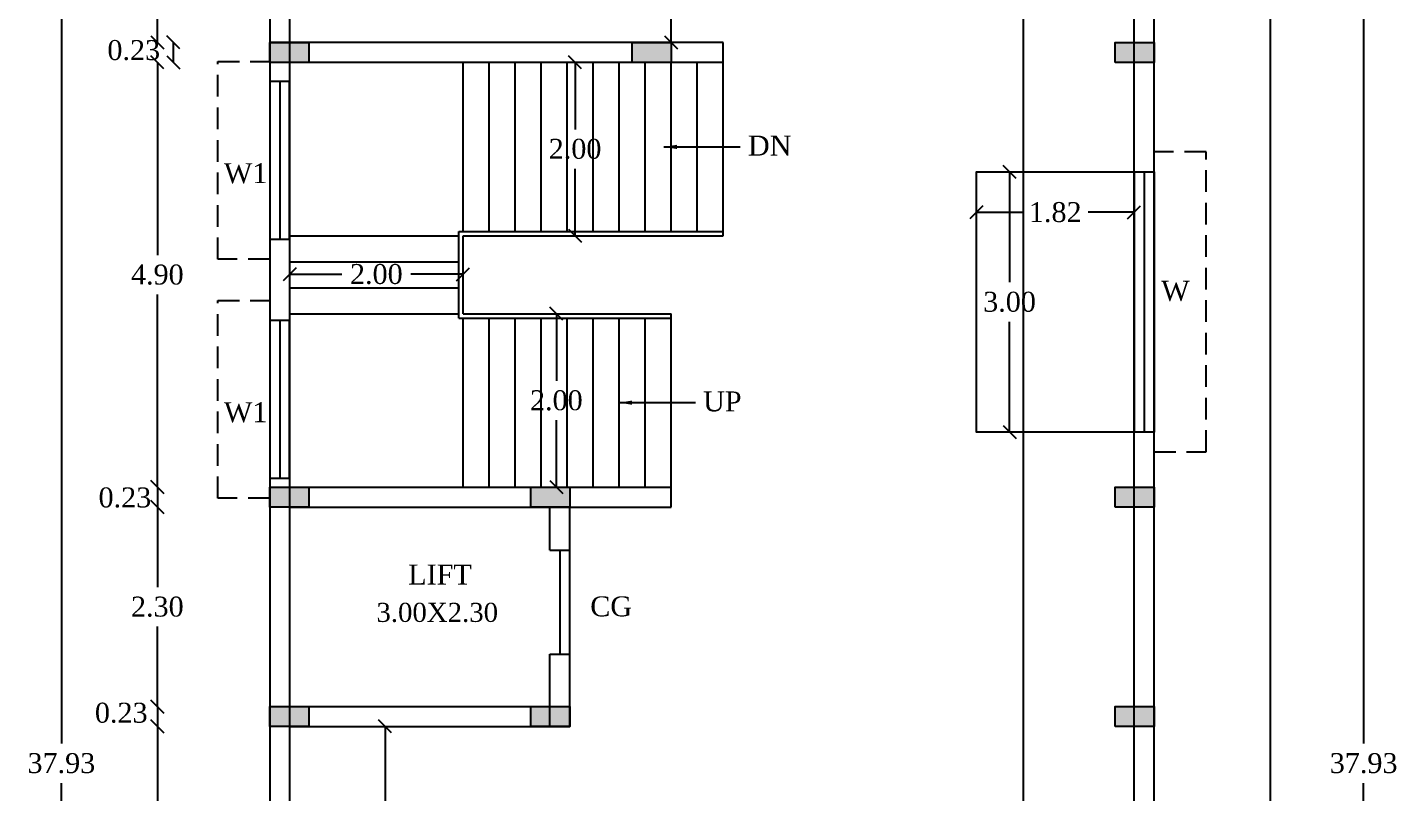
# Model space of a CAD drawing. Header units: metres. Extents: x 7889 to 8063, y -2348 to -2272.
# Drawn here: x 7938.28 to 7954.09, y -2319.96 to -2311.13 of the extents above; entities that cross this region are included whole.
import ezdxf

# ---------------------------------------------------------------- set-up
doc = ezdxf.new("R2010")
doc.units = ezdxf.units.M
doc.header["$MEASUREMENT"] = 0
doc.linetypes.add('HIDDEN', pattern=[0.375, 0.25, -0.125])
doc.styles.add('Isa-', font='times.ttf')
doc.styles.add('STYLE2', font='times.ttf')
doc.dimstyles.new('ISO-25', dxfattribs={"dimscale": 0, "dimtxt": 0.23, "dimasz": 0.15, "dimexe": 1.25, "dimexo": 0.625, "dimgap": 0.11, "dimtad": 0, "dimtih": 1, "dimtoh": 1, "dimzin": 1, "dimdsep": 46, "dimtxsty": 'STYLE2', "dimblk": 'OBLIQUE', "dimcen": 0, "dimse1": 1, "dimse2": 1, "dimclrd": 1, "dimclrt": 3, "dimadec": 0, "dimazin": 2, "dimtfac": 1, "dimtix": 1, "dimtofl": 0, "dimtmove": 0, "dimatfit": 3, "dimfxl": 0, "dimtolj": 1, "dimarcsym": 0})

# ---------------------------------------------------------------- blocks, each defined once
blk = doc.blocks.new('_Oblique')
at = {"color": 0, "linetype": 'ByBlock', "lineweight": -2}
blk.add_line((-0.5, -0.5), (0.5, 0.5), dxfattribs=at)
blk = doc.blocks.new('*D135')
at = {"color": 1, "lineweight": -2}
for p, q in [((7941.307, -2313.98), (7941.91, -2313.98)), ((7943.307, -2313.98), (7942.705, -2313.98))]:
    blk.add_line(p, q, dxfattribs=at)
at = {"layer": 'Defpoints', "color": 0}
for p in [(7941.307, -2313.735), (7943.307, -2313.98), (7943.307, -2313.986)]:
    blk.add_point(p, dxfattribs=at)
at = {"color": 1, "lineweight": -2, "xscale": 0.15, "yscale": 0.15, "zscale": 0.15, "rotation": 180}
blk.add_blockref('_Oblique', (7941.307, -2313.98), dxfattribs=at)
at = {"color": 1, "lineweight": -2, "xscale": 0.15, "yscale": 0.15, "zscale": 0.15}
blk.add_blockref('_Oblique', (7943.307, -2313.98), dxfattribs=at)
at = {"color": 3, "insert": (7942.307, -2313.98), "char_height": 0.23, "attachment_point": 5, "style": 'STYLE2'}
blk.add_mtext('\\A1;2.00', dxfattribs=at)
blk = doc.blocks.new('*D136')
at = {"color": 1, "lineweight": -2}
for p, q in [((7944.599, -2311.536), (7944.599, -2312.309)), ((7944.599, -2313.536), (7944.599, -2312.764))]:
    blk.add_line(p, q, dxfattribs=at)
at = {"layer": 'Defpoints', "color": 0}
for p in [(7944.599, -2311.536), (7944.599, -2311.536), (7944.599, -2313.536)]:
    blk.add_point(p, dxfattribs=at)
at = {"color": 1, "lineweight": -2, "xscale": 0.15, "yscale": 0.15, "zscale": 0.15}
for p, rotation in [((7944.599, -2311.536), 90), ((7944.599, -2313.536), 270)]:
    blk.add_blockref('_Oblique', p, dxfattribs=dict(at, rotation=rotation))
at = {"color": 3, "insert": (7944.599, -2312.536), "char_height": 0.23, "attachment_point": 5, "style": 'STYLE2'}
blk.add_mtext('\\A1;2.00', dxfattribs=at)
blk = doc.blocks.new('*D137')
at = {"color": 1, "lineweight": -2}
for p, q in [((7944.383, -2314.436), (7944.383, -2315.209)), ((7944.383, -2316.436), (7944.383, -2315.664))]:
    blk.add_line(p, q, dxfattribs=at)
at = {"layer": 'Defpoints', "color": 0}
for p in [(7944.383, -2314.436), (7944.383, -2316.436), (7944.383, -2316.436)]:
    blk.add_point(p, dxfattribs=at)
at = {"color": 1, "lineweight": -2, "xscale": 0.15, "yscale": 0.15, "zscale": 0.15}
for p, rotation in [((7944.383, -2314.436), 90), ((7944.383, -2316.436), 270)]:
    blk.add_blockref('_Oblique', p, dxfattribs=dict(at, rotation=rotation))
at = {"color": 3, "insert": (7944.383, -2315.436), "char_height": 0.23, "attachment_point": 5, "style": 'STYLE2'}
blk.add_mtext('\\A1;2.00', dxfattribs=at)
blk = doc.blocks.new('*D141')
at = {"color": 1, "lineweight": -2}
for p, q in [((7942.407, -2319.196), (7942.407, -2328.549)), ((7942.407, -2338.356), (7942.407, -2329.004))]:
    blk.add_line(p, q, dxfattribs=at)
at = {"layer": 'Defpoints', "color": 0}
for p in [(7942.407, -2319.196), (7942.922, -2319.196), (7943.017, -2338.356)]:
    blk.add_point(p, dxfattribs=at)
at = {"color": 1, "lineweight": -2, "xscale": 0.15, "yscale": 0.15, "zscale": 0.15}
for p, rotation in [((7942.407, -2319.196), 90), ((7942.407, -2338.356), 270)]:
    blk.add_blockref('_Oblique', p, dxfattribs=dict(at, rotation=rotation))
at = {"color": 3, "insert": (7942.407, -2328.776), "char_height": 0.23, "attachment_point": 5, "style": 'STYLE2'}
blk.add_mtext('\\A1;19.16', dxfattribs=at)
blk = doc.blocks.new('*D143')
at = {"color": 1, "lineweight": -2}
for p, q in [((7949.767, -2308.476), (7949.767, -2322.439)), ((7949.767, -2336.856), (7949.767, -2322.894))]:
    blk.add_line(p, q, dxfattribs=at)
at = {"layer": 'Defpoints', "color": 0}
for p in [(7949.378, -2308.476), (7949.767, -2308.476), (7949.452, -2336.856)]:
    blk.add_point(p, dxfattribs=at)
at = {"color": 1, "lineweight": -2, "xscale": 0.15, "yscale": 0.15, "zscale": 0.15}
for p, rotation in [((7949.767, -2308.476), 90), ((7949.767, -2336.856), 270)]:
    blk.add_blockref('_Oblique', p, dxfattribs=dict(at, rotation=rotation))
at = {"color": 3, "insert": (7949.767, -2322.666), "char_height": 0.23, "attachment_point": 5, "style": 'STYLE2'}
blk.add_mtext('\\A1;28.38', dxfattribs=at)
blk = doc.blocks.new('*D263')
at = {"color": 232, "lineweight": -2}
for p, q in [((7949.61, -2312.8), (7949.61, -2314.073)), ((7949.61, -2315.8), (7949.61, -2314.528))]:
    blk.add_line(p, q, dxfattribs=at)
at = {"layer": 'Defpoints', "color": 0}
for p in [(7949.227, -2312.8), (7949.61, -2312.8), (7949.227, -2315.8)]:
    blk.add_point(p, dxfattribs=at)
at = {"color": 232, "lineweight": -2, "xscale": 0.15, "yscale": 0.15, "zscale": 0.15}
for p, rotation in [((7949.61, -2312.8), 90), ((7949.61, -2315.8), 270)]:
    blk.add_blockref('_Oblique', p, dxfattribs=dict(at, rotation=rotation))
at = {"color": 232, "insert": (7949.61, -2314.3), "char_height": 0.23, "attachment_point": 5, "style": 'STYLE2'}
blk.add_mtext('\\A1;3.00', dxfattribs=at)
blk = doc.blocks.new('*D264')
at = {"color": 232, "lineweight": -2}
for p, q in [((7949.227, -2313.266), (7949.757, -2313.266)), ((7951.047, -2313.266), (7950.517, -2313.266))]:
    blk.add_line(p, q, dxfattribs=at)
at = {"layer": 'Defpoints', "color": 0}
for p in [(7949.227, -2312.8), (7951.047, -2312.8), (7949.227, -2313.266)]:
    blk.add_point(p, dxfattribs=at)
at = {"color": 232, "lineweight": -2, "xscale": 0.15, "yscale": 0.15, "zscale": 0.15, "rotation": 180}
blk.add_blockref('_Oblique', (7949.227, -2313.266), dxfattribs=at)
at = {"color": 232, "lineweight": -2, "xscale": 0.15, "yscale": 0.15, "zscale": 0.15}
blk.add_blockref('_Oblique', (7951.047, -2313.266), dxfattribs=at)
at = {"color": 232, "insert": (7950.137, -2313.266), "char_height": 0.23, "attachment_point": 5, "style": 'STYLE2'}
blk.add_mtext('\\A1;1.82', dxfattribs=at)
blk = doc.blocks.new('*D227')
at = {"color": 1, "lineweight": -2}
for p, q in [((7939.781, -2306.016), (7939.781, -2308.434)), ((7939.781, -2311.306), (7939.781, -2308.889))]:
    blk.add_line(p, q, dxfattribs=at)
at = {"layer": 'Defpoints', "color": 0}
for p in [(7942.142, -2306.016), (7939.781, -2311.306), (7942.684, -2311.306)]:
    blk.add_point(p, dxfattribs=at)
at = {"color": 1, "lineweight": -2, "xscale": 0.15, "yscale": 0.15, "zscale": 0.15}
for p, rotation in [((7939.781, -2306.016), 90), ((7939.781, -2311.306), 270)]:
    blk.add_blockref('_Oblique', p, dxfattribs=dict(at, rotation=rotation))
at = {"color": 3, "insert": (7939.781, -2308.661), "char_height": 0.23, "attachment_point": 5, "style": 'STYLE2'}
blk.add_mtext('\\A1;5.29', dxfattribs=at)
blk = doc.blocks.new('*D228')
at = {"color": 1, "lineweight": -2}
blk.add_line((7939.964, -2311.306), (7939.964, -2311.536), dxfattribs=at)
at = {"layer": 'Defpoints', "color": 0}
for p in [(7942.684, -2311.306), (7939.964, -2311.536), (7942.668, -2311.536)]:
    blk.add_point(p, dxfattribs=at)
at = {"color": 1, "lineweight": -2, "xscale": 0.15, "yscale": 0.15, "zscale": 0.15}
for p, rotation in [((7939.964, -2311.306), 90), ((7939.964, -2311.536), 270)]:
    blk.add_blockref('_Oblique', p, dxfattribs=dict(at, rotation=rotation))
at = {"color": 3, "insert": (7939.509, -2311.397), "char_height": 0.23, "attachment_point": 5, "style": 'STYLE2'}
blk.add_mtext('\\A1;0.23', dxfattribs=at)
blk = doc.blocks.new('*D229')
at = {"color": 1, "lineweight": -2}
for p, q in [((7939.781, -2311.536), (7939.781, -2313.759)), ((7939.781, -2316.436), (7939.781, -2314.214))]:
    blk.add_line(p, q, dxfattribs=at)
at = {"layer": 'Defpoints', "color": 0}
for p in [(7942.668, -2311.536), (7939.781, -2316.436), (7942.246, -2316.436)]:
    blk.add_point(p, dxfattribs=at)
at = {"color": 1, "lineweight": -2, "xscale": 0.15, "yscale": 0.15, "zscale": 0.15}
for p, rotation in [((7939.781, -2311.536), 90), ((7939.781, -2316.436), 270)]:
    blk.add_blockref('_Oblique', p, dxfattribs=dict(at, rotation=rotation))
at = {"color": 3, "insert": (7939.781, -2313.986), "char_height": 0.23, "attachment_point": 5, "style": 'STYLE2'}
blk.add_mtext('\\A1;4.90', dxfattribs=at)
blk = doc.blocks.new('*D230')
at = {"color": 1, "lineweight": -2}
blk.add_line((7939.781, -2316.436), (7939.781, -2316.666), dxfattribs=at)
at = {"layer": 'Defpoints', "color": 0}
for p in [(7942.246, -2316.436), (7939.781, -2316.666), (7942.254, -2316.666)]:
    blk.add_point(p, dxfattribs=at)
at = {"color": 1, "lineweight": -2, "xscale": 0.15, "yscale": 0.15, "zscale": 0.15}
for p, rotation in [((7939.781, -2316.436), 90), ((7939.781, -2316.666), 270)]:
    blk.add_blockref('_Oblique', p, dxfattribs=dict(at, rotation=rotation))
at = {"color": 3, "insert": (7939.407, -2316.557), "char_height": 0.23, "attachment_point": 5, "style": 'STYLE2'}
blk.add_mtext('\\A1;0.23', dxfattribs=at)
blk = doc.blocks.new('*D231')
at = {"color": 1, "lineweight": -2}
for p, q in [((7939.781, -2316.666), (7939.781, -2317.589)), ((7939.781, -2318.966), (7939.781, -2318.044))]:
    blk.add_line(p, q, dxfattribs=at)
at = {"layer": 'Defpoints', "color": 0}
for p in [(7942.254, -2316.666), (7939.781, -2318.966), (7942.07, -2318.966)]:
    blk.add_point(p, dxfattribs=at)
at = {"color": 1, "lineweight": -2, "xscale": 0.15, "yscale": 0.15, "zscale": 0.15}
for p, rotation in [((7939.781, -2316.666), 90), ((7939.781, -2318.966), 270)]:
    blk.add_blockref('_Oblique', p, dxfattribs=dict(at, rotation=rotation))
at = {"color": 3, "insert": (7939.781, -2317.816), "char_height": 0.23, "attachment_point": 5, "style": 'STYLE2'}
blk.add_mtext('\\A1;2.30', dxfattribs=at)
blk = doc.blocks.new('*D232')
at = {"color": 1, "lineweight": -2}
blk.add_line((7939.781, -2318.966), (7939.781, -2319.196), dxfattribs=at)
at = {"layer": 'Defpoints', "color": 0}
for p in [(7942.07, -2318.966), (7939.781, -2319.196), (7942.045, -2319.196)]:
    blk.add_point(p, dxfattribs=at)
at = {"color": 1, "lineweight": -2, "xscale": 0.15, "yscale": 0.15, "zscale": 0.15}
for p, rotation in [((7939.781, -2318.966), 90), ((7939.781, -2319.196), 270)]:
    blk.add_blockref('_Oblique', p, dxfattribs=dict(at, rotation=rotation))
at = {"color": 3, "insert": (7939.365, -2319.04), "char_height": 0.23, "attachment_point": 5, "style": 'STYLE2'}
blk.add_mtext('\\A1;0.23', dxfattribs=at)
blk = doc.blocks.new('*D233')
at = {"color": 1, "lineweight": -2}
for p, q in [((7939.781, -2319.196), (7939.781, -2328.549)), ((7939.781, -2338.356), (7939.781, -2329.004))]:
    blk.add_line(p, q, dxfattribs=at)
at = {"layer": 'Defpoints', "color": 0}
for p in [(7942.045, -2319.196), (7939.781, -2338.356), (7943.485, -2338.356)]:
    blk.add_point(p, dxfattribs=at)
at = {"color": 1, "lineweight": -2, "xscale": 0.15, "yscale": 0.15, "zscale": 0.15}
for p, rotation in [((7939.781, -2319.196), 90), ((7939.781, -2338.356), 270)]:
    blk.add_blockref('_Oblique', p, dxfattribs=dict(at, rotation=rotation))
at = {"color": 3, "insert": (7939.781, -2328.776), "char_height": 0.23, "attachment_point": 5, "style": 'STYLE2'}
blk.add_mtext('\\A1;19.16', dxfattribs=at)
blk = doc.blocks.new('*D235')
at = {"color": 1, "lineweight": -2}
for p, q in [((7938.674, -2300.656), (7938.674, -2319.394)), ((7938.674, -2338.586), (7938.674, -2319.849))]:
    blk.add_line(p, q, dxfattribs=at)
at = {"layer": 'Defpoints', "color": 0}
for p in [(7938.674, -2300.656), (7943.952, -2300.656), (7944.46, -2338.586)]:
    blk.add_point(p, dxfattribs=at)
at = {"color": 1, "lineweight": -2, "xscale": 0.15, "yscale": 0.15, "zscale": 0.15}
for p, rotation in [((7938.674, -2300.656), 90), ((7938.674, -2338.586), 270)]:
    blk.add_blockref('_Oblique', p, dxfattribs=dict(at, rotation=rotation))
at = {"color": 3, "insert": (7938.674, -2319.621), "char_height": 0.23, "attachment_point": 5, "style": 'STYLE2'}
blk.add_mtext('\\A1;37.93', dxfattribs=at)
blk = doc.blocks.new('*D243')
at = {"color": 1, "lineweight": -2}
for p, q in [((7952.616, -2308.476), (7952.616, -2322.439)), ((7952.616, -2336.856), (7952.616, -2322.894))]:
    blk.add_line(p, q, dxfattribs=at)
at = {"layer": 'Defpoints', "color": 0}
for p in [(7950.452, -2308.476), (7950.605, -2336.856), (7952.616, -2336.856)]:
    blk.add_point(p, dxfattribs=at)
at = {"color": 1, "lineweight": -2, "xscale": 0.15, "yscale": 0.15, "zscale": 0.15}
for p, rotation in [((7952.616, -2308.476), 90), ((7952.616, -2336.856), 270)]:
    blk.add_blockref('_Oblique', p, dxfattribs=dict(at, rotation=rotation))
at = {"color": 3, "insert": (7952.616, -2322.666), "char_height": 0.23, "attachment_point": 5, "style": 'STYLE2'}
blk.add_mtext('\\A1;28.38', dxfattribs=at)
blk = doc.blocks.new('*D246')
at = {"color": 1, "lineweight": -2}
for p, q in [((7953.694, -2300.656), (7953.694, -2319.394)), ((7953.694, -2338.586), (7953.694, -2319.849))]:
    blk.add_line(p, q, dxfattribs=at)
at = {"layer": 'Defpoints', "color": 0}
for p in [(7946.677, -2300.656), (7953.694, -2300.656), (7946.677, -2338.586)]:
    blk.add_point(p, dxfattribs=at)
at = {"color": 1, "lineweight": -2, "xscale": 0.15, "yscale": 0.15, "zscale": 0.15}
for p, rotation in [((7953.694, -2300.656), 90), ((7953.694, -2338.586), 270)]:
    blk.add_blockref('_Oblique', p, dxfattribs=dict(at, rotation=rotation))
at = {"color": 3, "insert": (7953.694, -2319.621), "char_height": 0.23, "attachment_point": 5, "style": 'STYLE2'}
blk.add_mtext('\\A1;37.93', dxfattribs=at)
blk = doc.blocks.new('*D343')
at = {"color": 1, "lineweight": -2}
for p, q in [((7945.707, -2306.016), (7945.707, -2308.434)), ((7945.707, -2311.306), (7945.707, -2308.889))]:
    blk.add_line(p, q, dxfattribs=at)
at = {"layer": 'Defpoints', "color": 0}
for p in [(7945.707, -2306.016), (7945.707, -2306.016), (7945.707, -2311.306)]:
    blk.add_point(p, dxfattribs=at)
at = {"color": 1, "lineweight": -2, "xscale": 0.15, "yscale": 0.15, "zscale": 0.15}
for p, rotation in [((7945.707, -2306.016), 90), ((7945.707, -2311.306), 270)]:
    blk.add_blockref('_Oblique', p, dxfattribs=dict(at, rotation=rotation))
at = {"color": 3, "insert": (7945.707, -2308.661), "char_height": 0.23, "attachment_point": 5, "style": 'STYLE2'}
blk.add_mtext('\\A1;5.29', dxfattribs=at)

msp = doc.modelspace()

# ---------------------------------------------------------------- hatches: boundary and pattern name
for points in [[(7941.52719, -2311.5365), (7941.52719, -2311.3065), (7941.07719, -2311.3065), (7941.07719, -2311.5365)], [(7945.70719, -2311.5365), (7945.70719, -2311.3065), (7945.25719, -2311.3065), (7945.25719, -2311.5365)], [(7951.27719, -2311.5365), (7951.27719, -2311.3065), (7950.82719, -2311.3065), (7950.82719, -2311.5365)], [(7941.52719, -2316.6665), (7941.52719, -2316.4365), (7941.07719, -2316.4365), (7941.07719, -2316.6665)], [(7944.53719, -2316.6665), (7944.53719, -2316.4365), (7944.08719, -2316.4365), (7944.08719, -2316.6665)], [(7951.27719, -2316.6665), (7951.27719, -2316.4365), (7950.82719, -2316.4365), (7950.82719, -2316.6665)], [(7941.52719, -2319.1965), (7941.52719, -2318.9665), (7941.07719, -2318.9665), (7941.07719, -2319.1965)], [(7944.53719, -2319.1965), (7944.53719, -2318.9665), (7944.08719, -2318.9665), (7944.08719, -2319.1965)], [(7951.27719, -2319.1965), (7951.27719, -2318.9665), (7950.82719, -2318.9665), (7950.82719, -2319.1965)]]:
    msp.add_hatch(color=5).paths.add_polyline_path(points)

# ---------------------------------------------------------------- linework, layer by layer
for p, q in [((7941.30719, -2300.8865), (7941.30719, -2338.3565)), ((7951.04719, -2336.8565), (7951.04719, -2307.2465)), ((7946.30719, -2311.3065), (7941.07719, -2311.3065)), ((7946.30719, -2313.5365), (7946.30719, -2311.3065)), ((7946.30719, -2311.5365), (7941.07719, -2311.5365)), ((7943.30719, -2313.4865), (7943.30719, -2311.5365)), ((7943.60719, -2313.4865), (7943.60719, -2311.5365)), ((7943.90719, -2313.4865), (7943.90719, -2311.5365)), ((7944.20719, -2313.4865), (7944.20719, -2311.5365)), ((7944.50719, -2313.4865), (7944.50719, -2311.5365)), ((7944.80719, -2313.4865), (7944.80719, -2311.5365)), ((7944.80719, -2313.4865), (7944.80719, -2311.5365)), ((7945.10719, -2313.4865), (7945.10719, -2311.5365)), ((7945.40719, -2313.4865), (7945.40719, -2311.5365)), ((7945.70719, -2313.4865), (7945.70719, -2311.5365)), ((7946.00719, -2313.4865), (7946.00719, -2311.5365)), ((7941.30719, -2313.5365), (7943.25719, -2313.5365)), ((7943.25719, -2313.4865), (7946.30719, -2313.4865)), ((7943.25719, -2314.4865), (7943.25719, -2313.4865)), ((7943.30719, -2313.5365), (7946.30719, -2313.5365)), ((7943.30719, -2314.4365), (7943.30719, -2313.5365)), ((7941.30719, -2313.8365), (7943.25719, -2313.8365)), ((7941.30719, -2314.1365), (7943.25719, -2314.1365)), ((7941.30719, -2314.4365), (7943.25719, -2314.4365)), ((7943.25719, -2314.4865), (7945.70719, -2314.4865)), ((7943.30719, -2314.4365), (7945.70719, -2314.4365)), ((7943.30719, -2316.4365), (7943.30719, -2314.4865)), ((7943.60719, -2316.4365), (7943.60719, -2314.4865)), ((7943.90719, -2316.4365), (7943.90719, -2314.4865)), ((7944.20719, -2316.4365), (7944.20719, -2314.4865)), ((7944.50719, -2316.4365), (7944.50719, -2314.4865)), ((7944.80719, -2316.4365), (7944.80719, -2314.4865)), ((7944.80719, -2316.4365), (7944.80719, -2314.4865)), ((7945.10719, -2316.4365), (7945.10719, -2314.4865)), ((7945.40719, -2316.4365), (7945.40719, -2314.4865)), ((7945.70719, -2316.6665), (7945.70719, -2314.4365)), ((7941.30719, -2316.4365), (7945.70719, -2316.4365)), ((7941.30719, -2316.6665), (7945.70719, -2316.6665)), ((7944.30719, -2317.16306), (7944.30719, -2316.6665)), ((7944.53719, -2319.1965), (7944.53719, -2316.6665)), ((7944.30719, -2317.16306), (7944.53719, -2317.16306)), ((7944.42219, -2317.16306), (7944.42219, -2318.36306)), ((7944.30719, -2319.1965), (7944.30719, -2318.36306)), ((7944.30719, -2318.36306), (7944.53719, -2318.36306)), ((7941.30719, -2318.9665), (7944.53719, -2318.9665)), ((7941.30719, -2319.1965), (7944.53719, -2319.1965))]:
    msp.add_line(p, q)
at = {"color": 2}
for p, q in [((7941.19219, -2311.75693), (7941.19219, -2313.57693)), ((7951.16219, -2312.80025), (7951.16219, -2315.80025)), ((7941.19219, -2314.51412), (7941.19219, -2316.33412))]:
    msp.add_line(p, q, dxfattribs=at)
at = {"color": 90}
msp.add_lwpolyline([(7951.27719, -2300.6565), (7941.07719, -2300.6565), (7941.07719, -2338.5865), (7946.67719, -2338.5865), (7946.67719, -2337.0865), (7951.27719, -2337.0865)], close=True, dxfattribs=at)
msp.add_lwpolyline([(7951.27719, -2300.6565), (7941.07719, -2300.6565), (7941.07719, -2338.5865), (7946.67719, -2338.5865), (7946.67719, -2337.0865), (7951.27719, -2337.0865)], close=True)
at = {"color": 5}
for points in [[(7941.07719, -2311.5365), (7941.07719, -2311.3065), (7941.52719, -2311.3065), (7941.52719, -2311.5365)], [(7945.25719, -2311.5365), (7945.25719, -2311.3065), (7945.70719, -2311.3065), (7945.70719, -2311.5365)], [(7950.82719, -2311.5365), (7950.82719, -2311.3065), (7951.27719, -2311.3065), (7951.27719, -2311.5365)], [(7941.07719, -2316.6665), (7941.07719, -2316.4365), (7941.52719, -2316.4365), (7941.52719, -2316.6665)], [(7944.08719, -2316.6665), (7944.08719, -2316.4365), (7944.53719, -2316.4365), (7944.53719, -2316.6665)], [(7950.82719, -2316.6665), (7950.82719, -2316.4365), (7951.27719, -2316.4365), (7951.27719, -2316.6665)], [(7941.07719, -2319.1965), (7941.07719, -2318.9665), (7941.52719, -2318.9665), (7941.52719, -2319.1965)], [(7944.08719, -2319.1965), (7944.08719, -2318.9665), (7944.53719, -2318.9665), (7944.53719, -2319.1965)], [(7950.82719, -2319.1965), (7950.82719, -2318.9665), (7951.27719, -2318.9665), (7951.27719, -2319.1965)]]:
    msp.add_lwpolyline(points, close=True, dxfattribs=at)
at = {"color": 2, "linetype": 'HIDDEN'}
for points in [[(7941.07719, -2313.80693), (7941.07719, -2313.80693), (7940.47719, -2313.80693), (7940.47719, -2311.52693), (7940.47719, -2311.52693), (7941.07719, -2311.52693)], [(7951.27719, -2316.03025), (7951.27719, -2316.03025), (7951.87719, -2316.03025), (7951.87719, -2312.57025), (7951.87719, -2312.57025), (7951.27719, -2312.57025)], [(7941.07719, -2316.56412), (7941.07719, -2316.56412), (7940.47719, -2316.56412), (7940.47719, -2314.28412), (7940.47719, -2314.28412), (7941.07719, -2314.28412)]]:
    msp.add_lwpolyline(points, dxfattribs=at)
at = {"color": 2}
for points in [[(7941.07719, -2313.57693), (7941.30719, -2313.57693), (7941.30719, -2311.75693), (7941.07719, -2311.75693)], [(7951.04719, -2312.80025), (7951.04719, -2315.80025), (7949.22719, -2315.80025), (7949.22719, -2312.80025)], [(7951.27719, -2315.80025), (7951.04719, -2315.80025), (7951.04719, -2312.80025), (7951.27719, -2312.80025)], [(7941.07719, -2316.33412), (7941.30719, -2316.33412), (7941.30719, -2314.51412), (7941.07719, -2314.51412)]]:
    msp.add_lwpolyline(points, close=True, dxfattribs=at)

# ---------------------------------------------------------------- texts
at = {"color": 6, "style": 'Isa-'}
for s, p in [('DN', (7946.5928, -2312.61154)), ('UP', (7946.07566, -2315.56154)), ('LIFT', (7942.67459, -2317.55942)), ('CG', (7944.77369, -2317.92598))]:
    msp.add_text(s, height=0.23, dxfattribs=at).set_placement(p)
at = {"color": 2, "style": 'Isa-'}
for s, p in [('W1', (7940.54864, -2312.9295)), ('W', (7951.3591, -2314.28573)), ('W1', (7940.54864, -2315.68669))]:
    msp.add_text(s, height=0.23, dxfattribs=at).set_placement(p)
at = {"color": 3, "style": 'Isa-'}
msp.add_text('3.00X2.30', height=0.22, dxfattribs=at).set_placement((7942.30784, -2317.99016))

# ---------------------------------------------------------------- dimensions: what is measured, and where the dimension line sits
at = {"color": 90}
for base, p1, p2, override, picture, middle in [((7938.67434, -2300.6565), (7944.45962, -2338.5865), (7943.95217, -2300.6565), {"dimscale": 1, "dimfxl": 75, "dimarcsym": 2}, '*D235', (7938.67434, -2319.6215)), ((7953.69369, -2300.6565), (7946.67719, -2338.5865), (7946.67719, -2300.6565), {"dimscale": 1, "dimfxl": 75, "dimarcsym": 2}, '*D246', (7953.69369, -2319.6215)), ((7939.78122, -2311.3065), (7942.14247, -2306.0165), (7942.68367, -2311.3065), {"dimscale": 1, "dimtmove": 1, "dimfxl": 75, "dimarcsym": 2}, '*D227', (7939.78122, -2308.6615)), ((7945.70719, -2306.0165), (7945.70719, -2311.3065), (7945.70719, -2306.0165), {"dimscale": 1, "dimfxl": 75, "dimarcsym": 2}, '*D343', (7945.70719, -2308.6615)), ((7949.76696, -2308.4765), (7949.45169, -2336.8565), (7949.3776, -2308.4765), {"dimscale": 1, "dimfxl": 75, "dimarcsym": 2}, '*D143', (7949.76696, -2322.6665)), ((7952.61627, -2336.8565), (7950.45179, -2308.4765), (7950.60501, -2336.8565), {"dimscale": 1, "dimtmove": 1, "dimfxl": 75, "dimarcsym": 2}, '*D243', (7952.61627, -2322.6665)), ((7939.78122, -2316.4365), (7942.66845, -2311.5365), (7942.24588, -2316.4365), {"dimscale": 1, "dimtmove": 1, "dimfxl": 75, "dimarcsym": 2}, '*D229', (7939.78122, -2313.9865)), ((7944.59904, -2311.5365), (7944.59904, -2313.5365), (7944.59904, -2311.5365), {"dimscale": 1, "dimfxl": 75, "dimarcsym": 2}, '*D136', (7944.59904, -2312.5365)), ((7944.38313, -2316.4365), (7944.38313, -2314.4365), (7944.38313, -2316.4365), {"dimscale": 1, "dimfxl": 75, "dimarcsym": 2}, '*D137', (7944.38313, -2315.4365)), ((7939.78122, -2318.9665), (7942.25429, -2316.6665), (7942.07011, -2318.9665), {"dimscale": 1, "dimtmove": 1, "dimfxl": 75, "dimarcsym": 2}, '*D231', (7939.78122, -2317.8165)), ((7939.78122, -2338.3565), (7942.04491, -2319.1965), (7943.48486, -2338.3565), {"dimscale": 1, "dimtmove": 1, "dimfxl": 75, "dimarcsym": 2}, '*D233', (7939.78122, -2328.7765)), ((7942.40732, -2319.1965), (7943.01652, -2338.3565), (7942.92219, -2319.1965), {"dimscale": 1, "dimfxl": 75, "dimarcsym": 2}, '*D141', (7942.40732, -2328.7765))]:
    dim = msp.add_linear_dim(base=base, p1=p1, p2=p2, angle=90, dimstyle='ISO-25', override=override, dxfattribs=at)
    dim.commit()
    dim.dimension.update_dxf_attribs({"geometry": picture, "text_midpoint": middle})
for base, p1, p2, picture, middle in [((7939.96378, -2311.5365), (7942.68367, -2311.3065), (7942.66845, -2311.5365), '*D228', (7939.50908, -2311.3968)), ((7939.78122, -2316.6665), (7942.24588, -2316.4365), (7942.25429, -2316.6665), '*D230', (7939.40705, -2316.55659)), ((7939.78122, -2319.1965), (7942.07011, -2318.9665), (7942.04491, -2319.1965), '*D232', (7939.36479, -2319.03994))]:
    dim = msp.add_linear_dim(base=base, p1=p1, p2=p2, angle=90, dimstyle='ISO-25', override={"dimscale": 1, "dimtmove": 2, "dimfxl": 75, "dimarcsym": 2}, dxfattribs=at)
    dim.commit()
    dim.dimension.update_dxf_attribs({"geometry": picture, "text_midpoint": middle, "dimtype": 160})
at = {"color": 232}
dim = msp.add_linear_dim(base=(7949.61012, -2312.80025), p1=(7949.22719, -2315.80025), p2=(7949.22719, -2312.80025), angle=90, dimstyle='ISO-25', override={"dimscale": 1, "dimclrd": 232, "dimclrt": 232, "dimfxl": 75, "dimarcsym": 2}, dxfattribs=at)
dim.commit()
dim.dimension.update_dxf_attribs({"geometry": '*D263', "text_midpoint": (7949.61012, -2314.30025)})
dim = msp.add_linear_dim(base=(7949.22719, -2313.26593), p1=(7951.04719, -2312.80025), p2=(7949.22719, -2312.80025), dimstyle='ISO-25', override={"dimscale": 1, "dimclrd": 232, "dimclrt": 232, "dimfxl": 75, "dimarcsym": 2}, dxfattribs=at)
dim.commit()
dim.dimension.update_dxf_attribs({"geometry": '*D264', "text_midpoint": (7950.13719, -2313.26593)})
at = {"color": 90}
dim = msp.add_linear_dim(base=(7943.30719, -2313.97984), p1=(7941.30719, -2313.73519), p2=(7943.30719, -2313.9865), dimstyle='ISO-25', override={"dimscale": 1, "dimfxl": 75, "dimarcsym": 2}, dxfattribs=at)
dim.commit()
dim.dimension.update_dxf_attribs({"geometry": '*D135', "text_midpoint": (7942.30719, -2313.97984)})

# ---------------------------------------------------------------- leaders
for points in [[(7945.62433, -2312.5115), (7946.50416, -2312.5115)], [(7945.10719, -2315.4615), (7945.98702, -2315.4615)]]:
    msp.add_leader(points, dimstyle='ISO-25', override={"dimscale": 1, "dimfxl": 75, "dimarcsym": 2}, dxfattribs=at)

doc.saveas('drawing.dxf')
